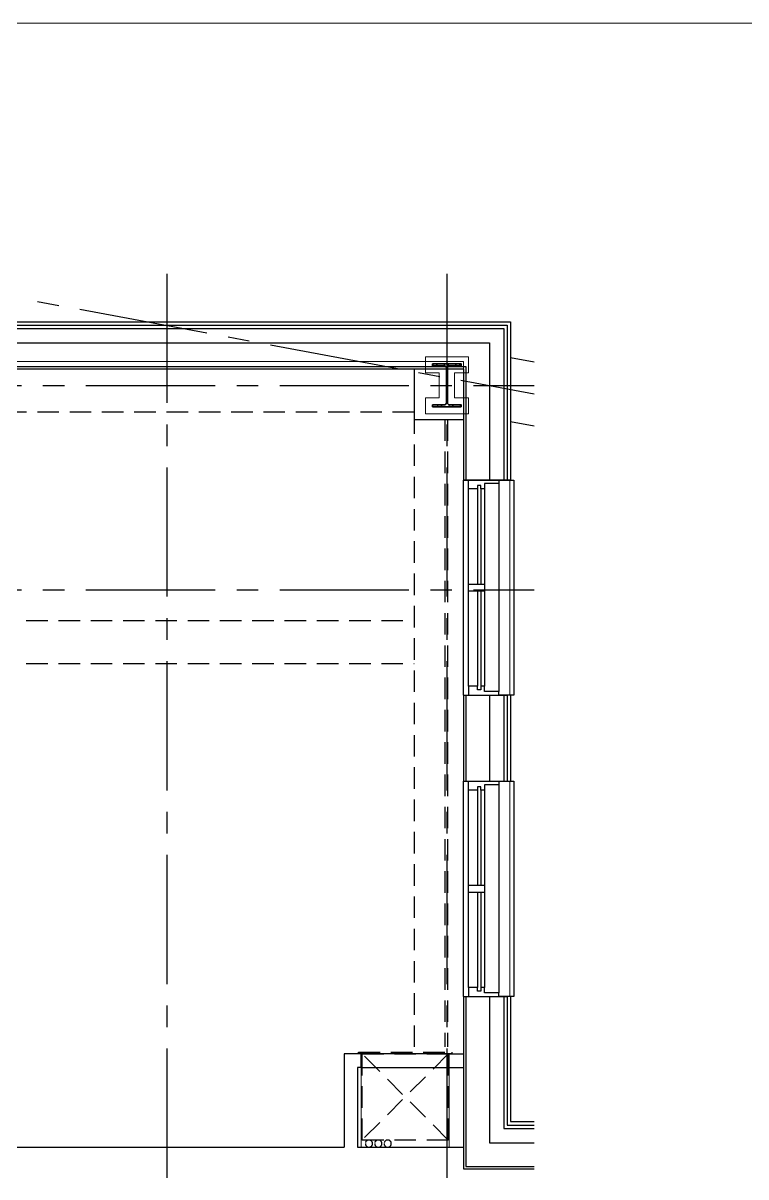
# Model space of a CAD drawing. Header units: inches. Extents: x 5995 to 10907, y 3795 to 5123.
# Drawn here: x 6911.3 to 7112.7, y 4801.2 to 5122.9 of the extents above; entities that cross this region are included whole.
import ezdxf
from ezdxf.xclip import XClip

# ---------------------------------------------------------------- set-up
doc = ezdxf.new("R2010")
doc.units = ezdxf.units.IN
doc.header["$LTSCALE"] = 48
doc.header["$MEASUREMENT"] = 0
doc.header["$XCLIPFRAME"] = 0
for name, pattern in [('CENTER2', [1.125, 0.75, -0.125, 0.125, -0.125]), ('HIDDEN', [0.375, 0.25, -0.125]), ('HIDDEN2', [0.1875, 0.125, -0.0625])]:
    doc.linetypes.add(name, pattern=pattern)
for name, color, linetype in [('_0_Objects', 8, 'Continuous'), ('A-Door-Head', 8, 'Continuous'), ('A-Flor-Ovhd', 8, 'HIDDEN2'), ('A-Flor-Soffit', 8, 'HIDDEN2'), ('A-Glaz', 8, 'Continuous'), ('A-Glaz-Sill', 8, 'Continuous'), ('A-Grid(3-32)', 8, 'CENTER2'), ('A-HVAC', 8, 'HIDDEN2'), ('A-Roof-Below', 8, 'Continuous'), ('A-Wall-Full', 8, 'Continuous'), ('A-Wall-Hatch', 8, 'Continuous')]:
    doc.layers.add(name, color=color, linetype=linetype)
for name, color, linetype, lineweight in [('A-Detl-Hatch', 8, 'Continuous', 18), ('S-Detl-Hatch', 8, 'Continuous', 18), ('S-Detl-Wide', 8, 'Continuous', 35)]:
    doc.layers.add(name, color=color, linetype=linetype, lineweight=lineweight)
doc.layers.add('G-Anno-Nplt', color=8, linetype='Continuous', lineweight=18, plot=False)
doc.layers.add('G-Anno-View', color=8, linetype='Continuous', lineweight=18, plot=False)

# ---------------------------------------------------------------- blocks, each defined once
blk = doc.blocks.new('HVAC UNIT NICHE')
at = {"layer": 'A-Door-Head'}
blk.add_lwpolyline([(4, 0), (28.5, 0), (28.5, -3.75), (4, -3.75)], close=True, dxfattribs=at)
at = {"layer": 'A-HVAC'}
for p, q in [((4.25, 0), (28.25, -24)), ((4.25, -24), (28.25, 0))]:
    blk.add_line(p, q, dxfattribs=at)
for points in [[(3.25, 0), (29.25, 0), (29.25, 0.5), (3.25, 0.5)], [(4.25, -24), (28.25, -24), (28.25, 0), (4.25, 0)]]:
    blk.add_lwpolyline(points, close=True, dxfattribs=at)
for centre in [(21.13, -25), (23.75, -25), (26.36, -25)]:
    blk.add_circle(centre, 1, dxfattribs=at)
at = {"layer": 'A-Wall-Full'}
for p, q in [((4, 0), (0, 0)), ((4, -3.75), (4, 0)), ((28.5, 0), (33.25, 0)), ((28.5, -3.75), (28.5, 0)), ((33.25, 0), (33.25, -26)), ((4, -3.75), (0, -3.75)), ((28.5, -3.75), (29.5, -3.75)), ((29.5, -3.75), (29.5, -26))]:
    blk.add_line(p, q, dxfattribs=at)
at = {"layer": 'G-Anno-Nplt'}
blk.add_lwpolyline([(4, 0), (4, -26), (28.5, -26), (28.5, 0)], close=True, dxfattribs=at)
blk = doc.blocks.new('King Studio 3')
at = {"layer": 'A-Flor-Soffit'}
for p, q in [((276.8706, -9.47), (148.6275, -9.47)), ((276.8706, -9.47), (276.8706, -186.375)), ((150.7509, -67.5), (276.8706, -67.5)), ((150.7509, -79.5), (276.8706, -79.5))]:
    blk.add_line(p, q, dxfattribs=at)
at = {"layer": 'A-Wall-Full'}
for p, q in [((276.8706, 2.625), (276.8706, -11.47)), ((276.8706, -11.47), (290.6231, -11.47)), ((51.9941, -214.375), (257.3731, -214.375)), ((261.1231, -214.375), (290.6231, -214.375))]:
    blk.add_line(p, q, dxfattribs=at)
at = {"layer": 'G-Anno-Nplt'}
for p, q in [((6.0025, 4.625), (290.6231, 4.625)), ((290.6231, 4.625), (290.6231, -212.375))]:
    blk.add_line(p, q, dxfattribs=at)
for points in [[(290.6231, -28.375), (303.4979, -28.375), (303.4979, -88.3743), (290.6231, -88.3743)], [(290.6231, -112.375), (303.4979, -112.375), (303.4979, -172.3743), (290.6231, -172.3743)]]:
    blk.add_lwpolyline(points, close=True, dxfattribs=at)
at = {"xscale": -1}
blk.add_blockref('HVAC UNIT NICHE', (290.6231, -188.375), dxfattribs=at)
blk = doc.blocks.new('EXTERIOR WINDOW 3')
at = {"layer": 'A-Glaz'}
for p, q in [((5693, -8445.75), (5693, -8419.25)), ((5694, -8445.75), (5694, -8419.25)), ((5695, -8474.25), (5695, -8419.25)), ((5693, -8474.25), (5693, -8447.75)), ((5694, -8474.25), (5694, -8447.75))]:
    blk.add_line(p, q, dxfattribs=at)
for points in [[(5693, -8419.25), (5690.5, -8419.25), (5690.5, -8416.75), (5699, -8416.75), (5699, -8417.75), (5695, -8417.75), (5695, -8419.25), (5694, -8419.25), (5694, -8418.25), (5693, -8418.25), (5693, -8419.25)], [(5693, -8474.25), (5690.5, -8474.25), (5690.5, -8476.75), (5699, -8476.75), (5699, -8475.75), (5695, -8475.75), (5695, -8474.25), (5694, -8474.25), (5694, -8475.25), (5693, -8475.25), (5693, -8474.25)]]:
    blk.add_lwpolyline(points, dxfattribs=at)
blk.add_lwpolyline([(5690.5, -8445.75), (5690.5, -8447.75), (5695, -8447.75), (5695, -8445.75)], close=True, dxfattribs=at)
at = {"layer": 'A-Glaz-Sill'}
for p, q in [((5689.12, -8416.75), (5689.12, -8476.75)), ((5699, -8475.75), (5699, -8417.75)), ((5690.5, -8419.25), (5690.5, -8474.25))]:
    blk.add_line(p, q, dxfattribs=at)
blk.add_lwpolyline([(5699, -8476.75), (5703.12, -8476.75), (5703.12, -8416.75), (5699, -8416.75)], dxfattribs=at)
blk = doc.blocks.new('1ST FLOOR CORE & SHELL')
at = {"layer": 'A-Roof-Below'}
blk.add_lwpolyline([(2906.25, -7849.93), (3023.34, -7871.75), (3023.34, -7889.71), (2906.25, -7867.88)], dxfattribs=at)
at = {"layer": 'A-Wall-Full'}
for p, q in [((2584.75, -7840), (2906.25, -7840)), ((2906.25, -7840), (2906.25, -7884.13)), ((2597.88, -7853.12), (2893.12, -7853.12)), ((2893.12, -7853.12), (2893.12, -7884.13)), ((2893.12, -7884.13), (2905.12, -7884.13)), ((2893.12, -7944.13), (2893.12, -7968.12)), ((2893.12, -7944.13), (2905.12, -7944.13)), ((2906.25, -7944.13), (2906.25, -7968.12)), ((2893.12, -7968.12), (2905.12, -7968.12)), ((2893.12, -8028.12), (2893.12, -8076.12)), ((2893.12, -8028.12), (2905.12, -8028.12)), ((2906.25, -8028.12), (2906.25, -8063)), ((2906.25, -8063), (2966.25, -8063)), ((2893.12, -8076.12), (2953.12, -8076.12))]:
    blk.add_line(p, q, dxfattribs=at)
at = {"layer": 'A-Wall-Hatch'}
for p, q in [((2585.75, -7841), (2905.25, -7841)), ((2586.63, -7841.88), (2904.37, -7841.88)), ((2904.37, -7841.88), (2904.37, -7884.13)), ((2905.25, -7841), (2905.25, -7884.13)), ((2590.63, -7845.88), (2900.37, -7845.88)), ((2900.37, -7845.88), (2900.37, -7884.13)), ((2597.25, -7852.5), (2893.75, -7852.5)), ((2893.75, -7852.5), (2893.75, -7884.13)), ((2893.75, -7944.13), (2893.75, -7968.12)), ((2900.37, -7944.13), (2900.37, -7968.12)), ((2904.37, -7944.13), (2904.37, -7968.12)), ((2905.25, -7944.13), (2905.25, -7968.12)), ((2893.75, -8028.12), (2893.75, -8075.5)), ((2900.37, -8028.12), (2900.37, -8068.88)), ((2904.37, -8028.12), (2904.37, -8064.88)), ((2905.25, -8028.12), (2905.25, -8064)), ((2905.25, -8064), (2965.25, -8064)), ((2904.37, -8064.88), (2964.37, -8064.88)), ((2900.37, -8068.88), (2960.37, -8068.88)), ((2893.75, -8075.5), (2953.75, -8075.5))]:
    blk.add_line(p, q, dxfattribs=at)
at = {"xscale": -1, "rotation": 180}
for p in [(-2796, -16360.88), (-2796, -16444.87)]:
    blk.add_blockref('EXTERIOR WINDOW 3', p, dxfattribs=at)
blk = doc.blocks.new('*U14')
at = {"layer": 'A-Detl-Hatch'}
h = blk.add_hatch(dxfattribs=at)
h.set_pattern_fill('ANSI32', color=256, scale=6, style=0)
h.set_pattern_definition([(45, (0, -5.97), (-1.591, 1.591), []), (45, (1.0607, -5.97), (-1.591, 1.591), [])])
edge = h.paths.add_edge_path()
edge.add_line((4.0025, -11.94), (4.0025, -11.425))
edge.add_line((4.0025, -11.425), (0.7475, -11.425))
edge.add_arc((0.7475, -10.825), 0.6, 180, 270, ccw=False)
edge.add_line((0.1475, -10.825), (0.1475, -1.115))
edge.add_arc((0.7475, -1.115), 0.6, 90, 180, ccw=False)
edge.add_line((0.7475, -0.515), (4.0025, -0.515))
edge.add_line((4.0025, -0.515), (4.0025, 0))
edge.add_line((4.0025, 0), (-4.0025, 0))
edge.add_line((-4.0025, 0), (-4.0025, -0.515))
edge.add_line((-4.0025, -0.515), (-0.7475, -0.515))
edge.add_arc((-0.7475, -1.115), 0.6, 0, 90, ccw=False)
edge.add_line((-0.1475, -1.115), (-0.1475, -10.825))
edge.add_arc((-0.7475, -10.825), 0.6, -90, 0, ccw=False)
edge.add_line((-0.7475, -11.425), (-4.0025, -11.425))
edge.add_line((-4.0025, -11.425), (-4.0025, -11.94))
edge.add_line((-4.0025, -11.94), (4.0025, -11.94))
at = {"linetype": 'ByBlock'}
blk.add_lwpolyline([(4.0025, -11.94), (4.0025, -11.425), (0.7475, -11.425, -0.41421356), (0.1475, -10.825), (0.1475, -1.115, -0.41421356), (0.7475, -0.515), (4.0025, -0.515), (4.0025, 0), (-4.0025, 0), (-4.0025, -0.515), (-0.7475, -0.515, -0.41421356), (-0.1475, -1.115), (-0.1475, -10.825, -0.41421356), (-0.7475, -11.425), (-4.0025, -11.425), (-4.0025, -11.94)], format="xyb", close=True, dxfattribs=at)
blk = doc.blocks.new('W12X40')
at = {"layer": 'S-Detl-Hatch'}
blk.add_lwpolyline([(14080.89, -7310.28), (14080.89, -7305.76), (14077.04, -7305.76), (14077.04, -7298.85), (14080.89, -7298.85), (14080.89, -7294.34), (14068.89, -7294.34), (14068.89, -7298.85), (14072.74, -7298.85), (14072.74, -7305.76), (14068.89, -7305.76), (14068.89, -7310.28)], close=True, dxfattribs=at)
at = {"layer": 'S-Detl-Wide'}
blk.add_blockref('*U14', (14074.89, -7296.34), dxfattribs=at)
blk = doc.blocks.new('1ST FLOOR - STRUCTURAL GRID')
at = {"layer": 'A-Grid(3-32)'}
for p, q in [((2810.5, -7426.01), (2810.5, -9520.75)), ((2888.5, -7426.01), (2888.5, -9520.75)), ((2104.5, -7709.47), (5912.5, -8419.25)), ((2104.5, -7857.75), (5927.38, -7857.75)), ((2104.5, -7914.75), (5927.38, -7914.75))]:
    blk.add_line(p, q, dxfattribs=at)
blk.add_blockref('W12X40', (-11186.39, -555.44))
blk = doc.blocks.new('3RD FLOOR CORE & SHELL')
at = {"layer": 'A-Wall-Full'}
for p, q in [((-1003.88, -14574.87), (-943.38, -14574.87)), ((-932.13, -14588.12), (-1003.88, -14588.12))]:
    blk.add_line(p, q, dxfattribs=at)
at = {"layer": 'A-Wall-Hatch'}
for p, q in [((-1003.88, -14576.87), (-943.38, -14576.87)), ((-939.38, -14580.87), (-1003.88, -14580.87)), ((-932.75, -14587.5), (-1003.88, -14587.5))]:
    blk.add_line(p, q, dxfattribs=at)

msp = doc.modelspace()

# ---------------------------------------------------------------- linework, layer by layer
at = {"layer": 'A-Flor-Ovhd'}
for p, q in [((7028.75, 5012.4), (7028.75, 4837.49)), ((7029.5, 5012.4), (7029.5, 4837.49))]:
    msp.add_line(p, q, dxfattribs=at)
at = {"layer": 'G-Anno-View'}
msp.add_lwpolyline([(5995.37, 5122.88), (7513.37, 5122.88), (7513.37, 4006.88), (5995.37, 4006.88)], close=True, dxfattribs=at)

# ---------------------------------------------------------------- block references
at = {"layer": '_0_Objects'}
ref = msp.add_blockref('3RD FLOOR CORE & SHELL', (8076.87, 19409.83), dxfattribs=at)
XClip(ref).set_block_clipping_path([(-958.6061778035, -14606.2576643616), (-638.3139747952, -14355.4926475989)])
ref = msp.add_blockref('1ST FLOOR CORE & SHELL', (4140.87, 12879.62), dxfattribs=at)
XClip(ref).set_block_clipping_path([(2571.9195099662, -8088.9673622869), (2912.807083591, -7826.6476866196)])
at = {"layer": '_0_Objects', "linetype": 'HIDDEN'}
ref = msp.add_blockref('1ST FLOOR - STRUCTURAL GRID', (4140.87, 12879.62), dxfattribs=at)
XClip(ref).set_block_clipping_path([(2571.9195099662, -8088.9673622869), (2912.807083591, -7826.6476866196)])
at = {"layer": '_0_Objects'}
msp.add_blockref('King Studio 3', (6743.38, 5023.87), dxfattribs=at)

doc.saveas('drawing.dxf')
